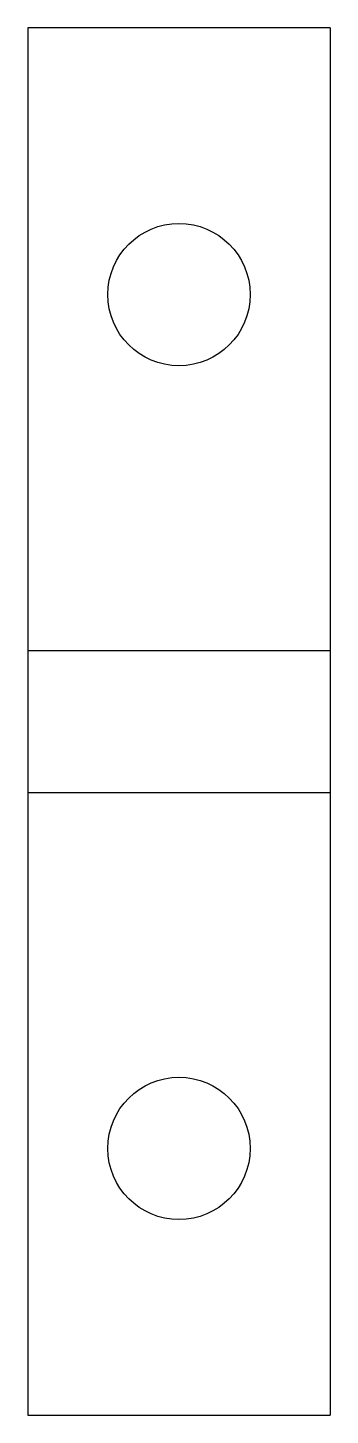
# Model space of a CAD drawing. Header units: inches. Extents: x 0 to 8.5, y 0 to 39.
import ezdxf

# ---------------------------------------------------------------- set-up
doc = ezdxf.new("R2010")
doc.units = ezdxf.units.IN

# ---------------------------------------------------------------- blocks, each defined once
blk = doc.blocks.new('15a')
for p, q in [((-8.5, 39), (-8.5, 0)), ((0, 39), (0, 0)), ((-8.5, 21.5), (0, 21.5)), ((-8.5, 17.5), (0, 17.5))]:
    blk.add_line(p, q)
for points in [[(0, 39), (-8.5, 39)], [(-8.5, 0), (0, 0)]]:
    blk.add_lwpolyline(points)
at = {"color": 1}
for centre in [(-4.25, 31.5), (-4.25, 7.5)]:
    blk.add_circle(centre, 2, dxfattribs=at)

msp = doc.modelspace()

# ---------------------------------------------------------------- block references
msp.add_blockref('15a', (8.5, 0))

doc.saveas('drawing.dxf')
